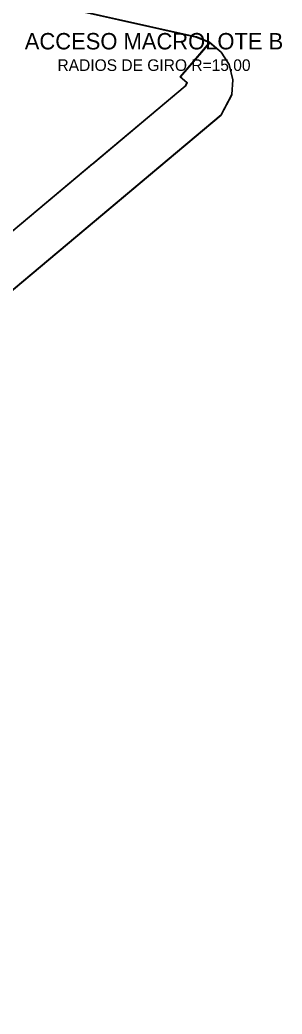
# Model space of a CAD drawing. Header units: metres. Extents: x 357856 to 358234, y 2285113 to 2285465.
# Drawn here: x 358034.5 to 358072.9, y 2285119.7 to 2285265.1 of the extents above; entities that cross this region are included whole.
import ezdxf
from ezdxf.enums import TextEntityAlignment as Align

# ---------------------------------------------------------------- set-up
doc = ezdxf.new("R2010")
doc.units = ezdxf.units.M
for name, color, linetype in [('ACCESO', 1, 'Continuous'), ('DONACION-AREA-VERDE', 3, 'Continuous'), ('LOTES', 2, 'Continuous'), ('POLIGONO', 5, 'Continuous')]:
    doc.layers.add(name, color=color, linetype=linetype)

msp = doc.modelspace()

# ---------------------------------------------------------------- linework, layer by layer
at = {"layer": 'DONACION-AREA-VERDE'}
msp.add_lwpolyline([(357910.51, 2285122.42), (358063.94, 2285251.16), (358063.94, 2285251.16), (358063.94, 2285251.16), (358063.94, 2285251.16), (358063.95, 2285251.17), (358063.95, 2285251.17), (358063.95, 2285251.17), (358063.95, 2285251.17), (358065.51, 2285254.14), (358065.51, 2285254.14), (358065.51, 2285254.14), (358065.51, 2285254.14), (358065.51, 2285254.15), (358065.51, 2285254.15), (358065.51, 2285254.15), (358065.51, 2285254.15), (358065.64, 2285256.29), (358065.64, 2285256.29), (358065.64, 2285256.29), (358065.64, 2285256.29), (358065.64, 2285256.29), (358065.64, 2285256.29), (358065.64, 2285256.29), (358065.12, 2285258.55), (358065.12, 2285258.55), (358065.12, 2285258.55), (358065.12, 2285258.56), (358065.12, 2285258.56), (358065.12, 2285258.56), (358065.12, 2285258.56), (358065.12, 2285258.56), (358063.93, 2285260.34), (358063.93, 2285260.34), (358063.93, 2285260.34), (358063.93, 2285260.34), (358063.93, 2285260.34), (358063.93, 2285260.34), (358063.93, 2285260.35), (358062.27, 2285261.77), (358062.27, 2285261.77), (358062.27, 2285261.77), (358062.26, 2285261.77), (358062.26, 2285261.77), (358062.26, 2285261.77), (358062.26, 2285261.77), (358062.26, 2285261.77), (358062.26, 2285261.77), (358062.26, 2285261.77), (358062.26, 2285261.77), (358062.26, 2285261.77), (358062.26, 2285261.77), (358062.26, 2285261.77), (358062.25, 2285261.77), (358062.25, 2285261.77), (358062.25, 2285261.77), (358062.25, 2285261.77), (358062.25, 2285261.77), (358062.25, 2285261.77), (358057.96, 2285256.76), (358057.96, 2285256.76), (358057.96, 2285256.76), (358057.96, 2285256.76), (358057.96, 2285256.76), (358057.96, 2285256.76), (358057.96, 2285256.75), (358057.96, 2285256.75), (358057.96, 2285256.75), (358057.96, 2285256.75), (358057.96, 2285256.75), (358057.96, 2285256.75), (358057.96, 2285256.75), (358057.96, 2285256.75), (358057.96, 2285256.75), (358057.96, 2285256.75), (358057.96, 2285256.75), (358057.96, 2285256.74), (358057.96, 2285256.74), (358057.96, 2285256.74), (358058.93, 2285255.92), (358058.93, 2285255.92), (358058.93, 2285255.92), (358058.93, 2285255.91), (358058.93, 2285255.91), (358058.93, 2285255.91), (358058.93, 2285255.91), (358058.94, 2285255.89), (358058.94, 2285255.89), (358058.94, 2285255.89), (358058.95, 2285255.89), (358058.95, 2285255.89), (358058.95, 2285255.89), (358058.95, 2285255.89), (358058.95, 2285255.89), (358058.95, 2285255.88), (358058.95, 2285255.88), (358058.95, 2285255.88), (358058.95, 2285255.88), (358058.95, 2285255.88), (358058.95, 2285255.88), (358058.95, 2285255.88), (358058.95, 2285255.88), (358058.95, 2285255.87), (358058.95, 2285255.87), (358058.95, 2285255.87), (358058.7, 2285255.4), (358058.7, 2285255.4), (358058.7, 2285255.4), (358058.7, 2285255.4), (358058.69, 2285255.4), (358058.69, 2285255.4), (358058.69, 2285255.4), (358058.69, 2285255.4), (357906.86, 2285128)], dxfattribs=at)
at = {"layer": 'LOTES'}
msp.add_lwpolyline([(358018.83, 2285221.95), (358045.12, 2285244.01), (358045.12, 2285244.01), (358045.13, 2285244.01), (358045.13, 2285244.01), (358045.13, 2285244.01), (358045.13, 2285244.01), (358045.13, 2285244.01), (358045.13, 2285244.01), (358045.14, 2285244.01), (358045.14, 2285244.01), (358045.14, 2285244.01), (358045.14, 2285244.01), (358045.14, 2285244.01), (358045.14, 2285244.01), (358045.14, 2285244.01), (358045.14, 2285244.01), (358045.15, 2285244.01), (358045.15, 2285244.01), (358045.15, 2285244.01), (358045.15, 2285244.01), (358045.15, 2285244.01), (358045.16, 2285244.01), (358045.16, 2285244.01), (358045.16, 2285244.01), (358045.16, 2285244.01), (358045.16, 2285244.01), (358045.17, 2285244.01), (358045.17, 2285244.01), (358045.17, 2285244.01), (358045.17, 2285244.01), (358045.17, 2285244.01), (358045.17, 2285244.01), (358045.18, 2285244.02), (358045.18, 2285244.02), (358045.18, 2285244.02), (358045.18, 2285244.02), (358045.18, 2285244.02), (358045.18, 2285244.02), (358045.18, 2285244.02), (358045.18, 2285244.02), (358058.71, 2285255.37), (358058.71, 2285255.37), (358058.71, 2285255.37), (358058.71, 2285255.37), (358058.71, 2285255.37), (358058.71, 2285255.37), (358058.71, 2285255.37), (358058.71, 2285255.37), (358058.71, 2285255.37), (358058.71, 2285255.37), (358058.71, 2285255.37), (358058.71, 2285255.37), (358058.72, 2285255.37), (358058.72, 2285255.37), (358058.72, 2285255.37), (358058.72, 2285255.38), (358058.72, 2285255.38), (358058.72, 2285255.38), (358058.72, 2285255.38), (358058.72, 2285255.38), (358058.72, 2285255.38), (358058.72, 2285255.38), (358058.72, 2285255.38), (358058.72, 2285255.38), (358058.72, 2285255.38), (358058.72, 2285255.38), (358058.72, 2285255.38), (358058.72, 2285255.38), (358058.72, 2285255.38), (358058.72, 2285255.38), (358058.72, 2285255.38), (358058.72, 2285255.38), (358058.72, 2285255.38), (358058.72, 2285255.38), (358058.72, 2285255.38), (358058.72, 2285255.38), (358058.72, 2285255.38), (358058.72, 2285255.38), (358058.72, 2285255.38), (358058.72, 2285255.39), (358058.97, 2285255.86), (358058.97, 2285255.86), (358058.97, 2285255.86), (358058.97, 2285255.86), (358058.97, 2285255.86), (358058.97, 2285255.86), (358058.97, 2285255.86), (358058.97, 2285255.86), (358058.97, 2285255.86), (358058.97, 2285255.86), (358058.97, 2285255.86), (358058.97, 2285255.86), (358058.97, 2285255.86), (358058.97, 2285255.86), (358058.97, 2285255.86), (358058.97, 2285255.86), (358058.98, 2285255.87), (358058.98, 2285255.87), (358058.98, 2285255.87), (358058.98, 2285255.87), (358058.98, 2285255.87), (358058.98, 2285255.87), (358058.98, 2285255.87), (358058.98, 2285255.88), (358058.98, 2285255.88), (358058.98, 2285255.88), (358058.98, 2285255.88), (358058.98, 2285255.88), (358058.98, 2285255.88), (358058.98, 2285255.88), (358058.98, 2285255.88), (358058.98, 2285255.88), (358058.98, 2285255.89), (358058.98, 2285255.89), (358058.98, 2285255.89), (358058.98, 2285255.89), (358058.98, 2285255.89), (358058.98, 2285255.89), (358058.98, 2285255.89), (358058.98, 2285255.89), (358058.98, 2285255.89), (358058.98, 2285255.89), (358058.98, 2285255.89), (358058.98, 2285255.89), (358058.98, 2285255.89), (358058.98, 2285255.89), (358058.98, 2285255.89), (358058.98, 2285255.89), (358058.98, 2285255.89), (358058.98, 2285255.89), (358058.98, 2285255.89), (358058.98, 2285255.89), (358058.98, 2285255.89), (358058.98, 2285255.89), (358058.98, 2285255.89), (358058.98, 2285255.89), (358058.97, 2285255.9), (358058.97, 2285255.9), (358058.97, 2285255.9), (358058.97, 2285255.9), (358058.97, 2285255.9), (358058.97, 2285255.9), (358058.97, 2285255.9), (358058.97, 2285255.9), (358058.97, 2285255.9), (358058.97, 2285255.9), (358058.97, 2285255.9), (358058.97, 2285255.9), (358058.97, 2285255.9), (358058.97, 2285255.9), (358058.97, 2285255.9), (358058.97, 2285255.9), (358058.97, 2285255.9), (358058.97, 2285255.9), (358058.97, 2285255.9), (358058.97, 2285255.9), (358058.97, 2285255.91), (358058.97, 2285255.91), (358058.97, 2285255.91), (358058.97, 2285255.91), (358058.97, 2285255.91), (358058.97, 2285255.91), (358058.97, 2285255.91), (358058.97, 2285255.91), (358058.97, 2285255.91), (358058.97, 2285255.91), (358058.95, 2285255.93), (358058.95, 2285255.93), (358058.95, 2285255.93), (358058.95, 2285255.93), (358058.95, 2285255.93), (358058.95, 2285255.93), (358058.95, 2285255.93), (358058.95, 2285255.93), (358058.95, 2285255.93), (358058.95, 2285255.93), (358058.95, 2285255.93), (358058.95, 2285255.93), (358058.95, 2285255.93), (358058.95, 2285255.93), (358058.95, 2285255.93), (358058.95, 2285255.93), (358058.95, 2285255.93), (358058.95, 2285255.93), (358058.95, 2285255.93), (358058.95, 2285255.93), (358058.95, 2285255.94), (358058.95, 2285255.94), (358058.95, 2285255.94), (358058.95, 2285255.94), (358058.95, 2285255.94), (358058.95, 2285255.94), (358058.95, 2285255.94), (358058.95, 2285255.94), (358058.95, 2285255.94), (358058.95, 2285255.94), (358058.95, 2285255.94), (358058.95, 2285255.94), (358058.95, 2285255.94), (358058.95, 2285255.94), (358058.95, 2285255.94), (358058.95, 2285255.94), (358058.01, 2285256.74), (358058.01, 2285256.74), (358058.01, 2285256.74), (358058.01, 2285256.75), (358058.01, 2285256.75), (358058, 2285256.75), (358058, 2285256.75), (358058, 2285256.75), (358058, 2285256.75), (358058, 2285256.76), (358058, 2285256.76), (358058, 2285256.76), (358058, 2285256.76), (358058, 2285256.76), (358058.01, 2285256.77), (358058.01, 2285256.77), (358058.01, 2285256.77), (358062.27, 2285261.74), (358062.27, 2285261.74), (358062.27, 2285261.74), (358062.27, 2285261.74), (358062.27, 2285261.75), (358062.27, 2285261.75), (358062.27, 2285261.75), (358062.27, 2285261.75), (358062.27, 2285261.75), (358062.27, 2285261.75), (358062.27, 2285261.75), (358062.28, 2285261.75), (358062.28, 2285261.75), (358062.28, 2285261.75), (358062.28, 2285261.75), (358062.28, 2285261.76), (358062.28, 2285261.76), (358062.28, 2285261.76), (358062.28, 2285261.76), (358062.28, 2285261.76), (358062.28, 2285261.77), (358062.28, 2285261.77), (358062.28, 2285261.77), (358062.28, 2285261.77), (358062.28, 2285261.77), (358062.28, 2285261.78), (358062.28, 2285261.78), (358062.28, 2285261.78), (358062.28, 2285261.78), (358062.28, 2285261.78), (358062.28, 2285261.78), (358062.28, 2285261.79), (358062.28, 2285261.79), (358062.28, 2285261.79), (358062.28, 2285261.79), (358062.27, 2285261.79), (358062.27, 2285261.8), (358062.27, 2285261.8), (358062.27, 2285261.8), (358062.27, 2285261.8), (358062.27, 2285261.8), (358062.27, 2285261.8), (358062.26, 2285261.8), (358062.26, 2285261.8), (358062.26, 2285261.81), (358062.26, 2285261.81), (358062.26, 2285261.81), (358062.26, 2285261.81), (358062.26, 2285261.81), (358062.26, 2285261.81), (358062.26, 2285261.81), (358062.26, 2285261.81), (358062.26, 2285261.81), (358062.26, 2285261.81), (358062.26, 2285261.81), (358062.26, 2285261.81), (358060.32, 2285262.59), (358060.32, 2285262.59), (358060.32, 2285262.59), (358060.32, 2285262.59), (358060.32, 2285262.59), (358060.32, 2285262.59), (358060.32, 2285262.59), (358060.32, 2285262.59), (358060.32, 2285262.59), (358060.32, 2285262.59), (358060.32, 2285262.59), (358060.32, 2285262.59), (358060.32, 2285262.59), (358060.32, 2285262.59), (358060.32, 2285262.59), (358060.32, 2285262.59), (358060.32, 2285262.59), (358060.32, 2285262.59), (358060.31, 2285262.59), (358060.31, 2285262.59), (357977.62, 2285281.06)], dxfattribs=at)
at = {"layer": 'POLIGONO'}
msp.add_lwpolyline([(357879.27, 2285124.57), (357941.62, 2285289.07), (358060.31, 2285262.57), (358062.26, 2285261.77), (358063.93, 2285260.34), (358065.12, 2285258.56), (358065.64, 2285256.29), (358065.51, 2285254.15), (358063.95, 2285251.17), (357910.51, 2285122.42), (357905.46, 2285119.92), (357901.33, 2285119.68), (357879.27, 2285124.57)], close=True, dxfattribs=at)

# ---------------------------------------------------------------- texts
at = {"layer": 'ACCESO'}
for s, height, p in [('ACCESO MACROLOTE B', 2.4, (358054.13, 2285261.96)), ('RADIOS DE GIRO R=15.00', 1.7, (358054.13, 2285258.46))]:
    msp.add_text(s, height=height, dxfattribs=at).set_placement(p, align=Align.MIDDLE_CENTER)

doc.saveas('drawing.dxf')
